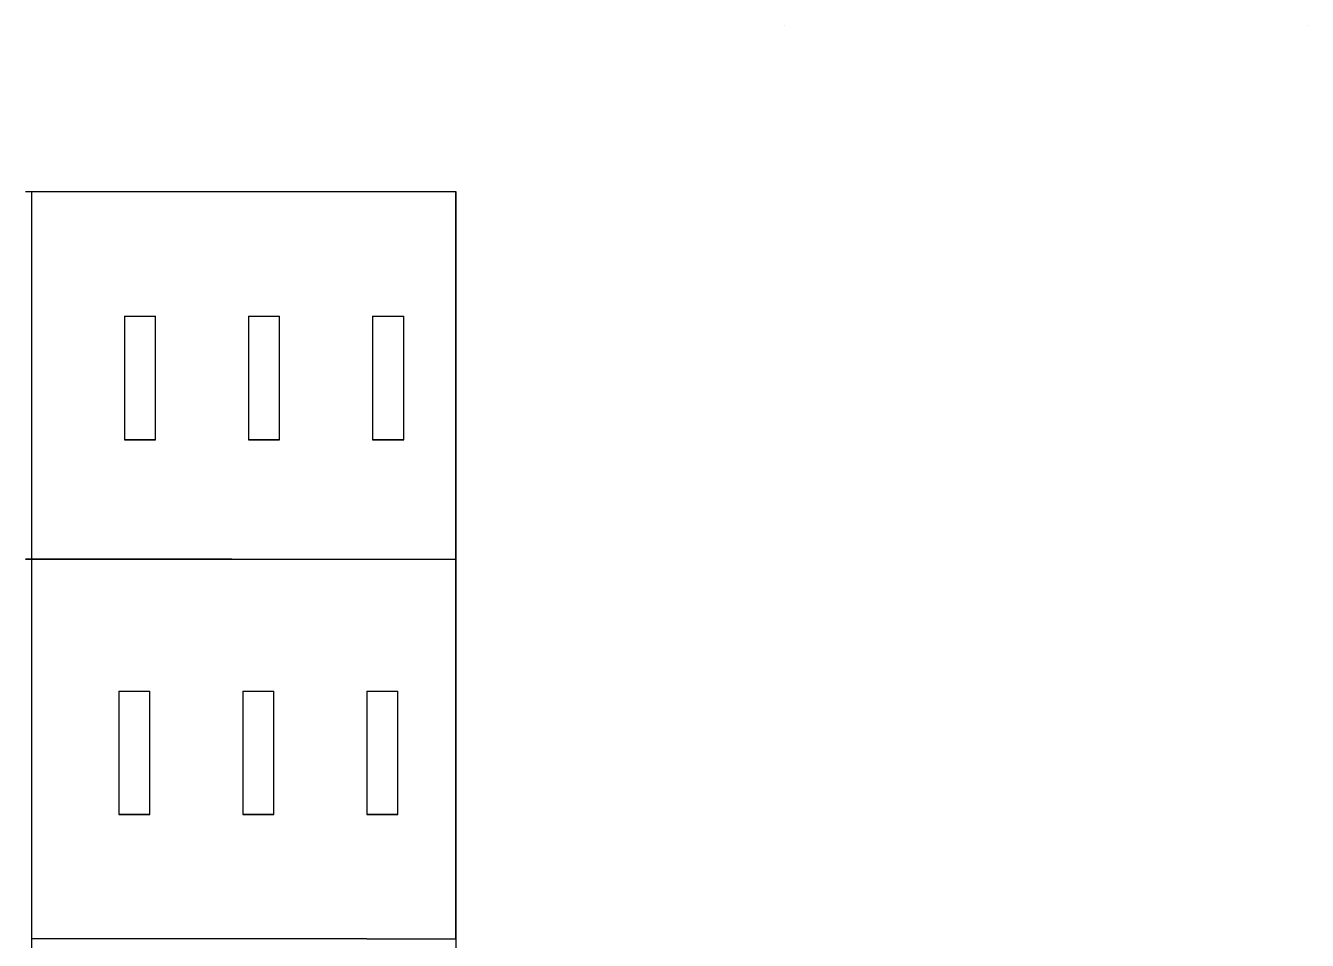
# Model space of a CAD drawing. Header units: millimetres. Extents: x -45491 to 454665, y -283075 to 218718.
# Drawn here: x 198397 to 301669, y 68690 to 142379 of the extents above; entities that cross this region are included whole.
import ezdxf

# ---------------------------------------------------------------- set-up
doc = ezdxf.new("R2010")
doc.units = ezdxf.units.MM
for name, color, linetype in [('A-DOOR', 3, 'Continuous'), ('A-WALL', 1, 'Continuous'), ('A-WINDOW', 4, 'Continuous')]:
    doc.layers.add(name, color=color, linetype=linetype)

msp = doc.modelspace()

# ---------------------------------------------------------------- linework, layer by layer
at = {"layer": 'A-DOOR'}
for p, q in [((259523, 142379), (259523, 142379)), ((301669, 142379), (301669, 142379))]:
    msp.add_line(p, q, dxfattribs=at)
at = {"layer": 'A-WALL'}
for p, q in [((198397, 129018), (233060, 129018)), ((198397, 129018), (198397, 129018)), ((198397, 129018), (198397, 129018)), ((198397, 129018), (198397, 129018)), ((198397, 129018), (198397, 129018)), ((198397, 129018), (233060, 129018)), ((198856, 129018), (198856, -265626)), ((233060, 98826), (233060, 129018)), ((233060, 129018), (233060, 100653)), ((233060, 129018), (233060, -82074)), ((233060, 129018), (233060, -264126)), ((213003, 99394), (198397, 99394)), ((198397, 99394), (233060, 99394)), ((215003, 99394), (213003, 99394)), ((233060, 68826), (233060, 98826)), ((225897, 68826), (198856, 68826)), ((225897, 68826), (228397, 68826)), ((228397, 68826), (233060, 68826))]:
    msp.add_line(p, q, dxfattribs=at)
at = {"layer": 'A-WINDOW'}
for p, q in [((206356, 118963), (206356, 109018)), ((206356, 118963), (208856, 118963)), ((208856, 109018), (208856, 118963)), ((216356, 118963), (216356, 109018)), ((216356, 118963), (218856, 118963)), ((218856, 109018), (218856, 118963)), ((226356, 118963), (226356, 109018)), ((226356, 118963), (228856, 118963)), ((228856, 109018), (228856, 118963)), ((206356, 109018), (208856, 109018)), ((208856, 109018), (206356, 109018)), ((216356, 109018), (218856, 109018)), ((218856, 109018), (216356, 109018)), ((226356, 109018), (228856, 109018)), ((228856, 109018), (226356, 109018)), ((205897, 88771), (208397, 88771)), ((205897, 88771), (205897, 78826)), ((208397, 78826), (208397, 88771)), ((215897, 88771), (218397, 88771)), ((215897, 88771), (215897, 78826)), ((218397, 78826), (218397, 88771)), ((225897, 88771), (228397, 88771)), ((225897, 88771), (225897, 78826)), ((228397, 78826), (228397, 88771)), ((208397, 78826), (205897, 78826)), ((205897, 78826), (208397, 78826)), ((218397, 78826), (215897, 78826)), ((215897, 78826), (218397, 78826)), ((228397, 78826), (225897, 78826)), ((225897, 78826), (228397, 78826))]:
    msp.add_line(p, q, dxfattribs=at)

doc.saveas('drawing.dxf')
